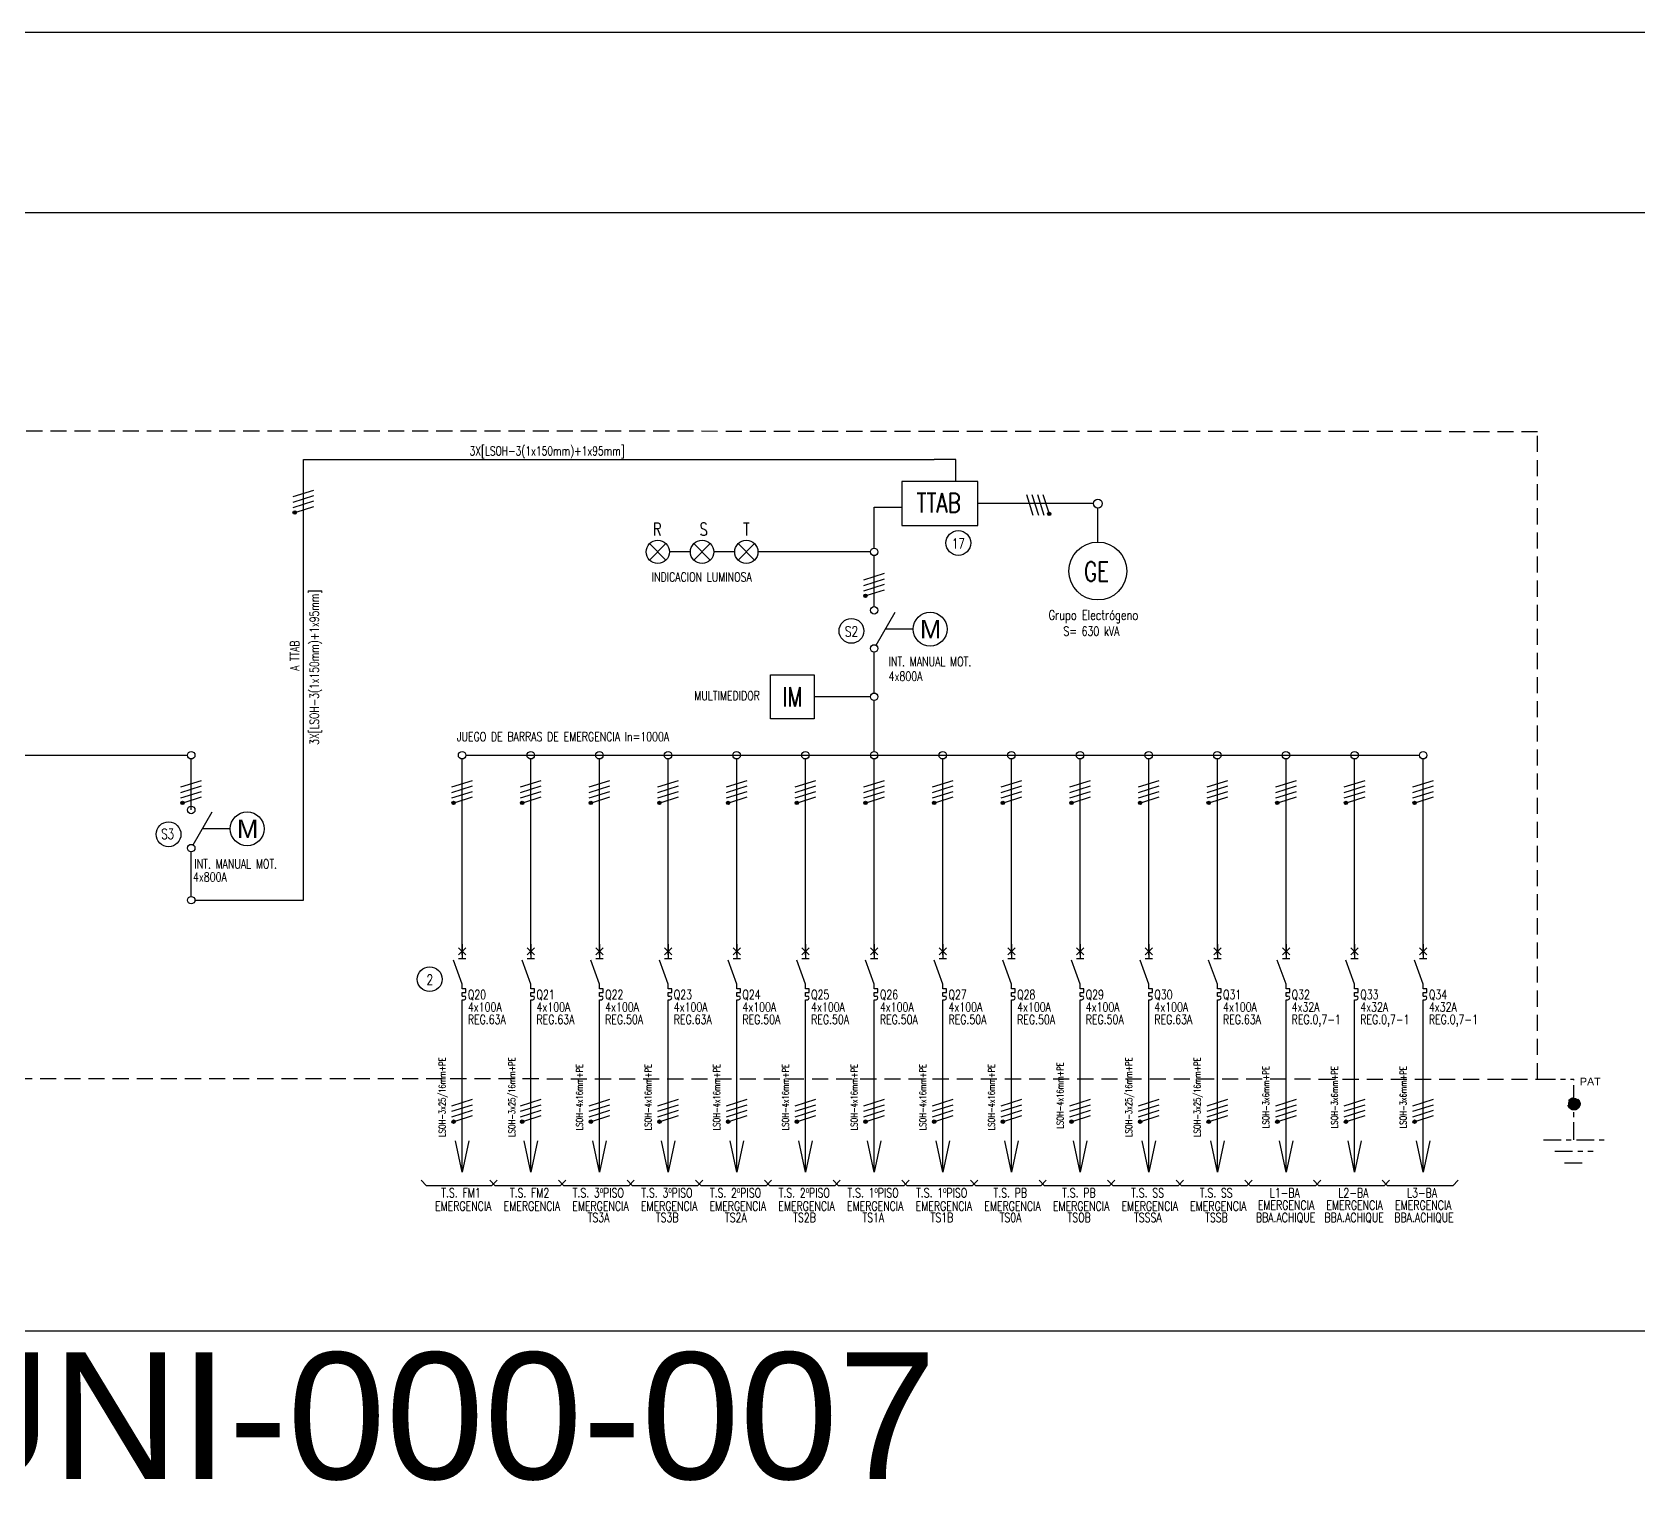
# Model space of a CAD drawing. Extents: x 2998 to 3854, y 1175 to 1727.
# Drawn here: x 3601.47 to 3633.18, y 1353.02 to 1381.63 of the extents above; entities that cross this region are included whole.
import ezdxf
from ezdxf.enums import TextEntityAlignment as Align

# ---------------------------------------------------------------- set-up
doc = ezdxf.new("R2010")
doc.units = 0
doc.linetypes.add('OCJ-ESQUEMAS UNIFILARES-CORREGIDOS IDO-REV.br$0$DASHED', pattern=[19.05, 12.7, -6.35])
doc.linetypes.add('OCJ-ESQUEMAS UNIFILARES-CORREGIDOS IDO-REV.br$0$EJE_5', pattern=[7.1, 5, -1, 0.1, -1])
for name, color, linetype in [('OCJ-ESQUEMAS UNIFILARES-CORREGIDOS IDO-REV.br$0$00-IE-CABLES', 10, 'Continuous'), ('OCJ-ESQUEMAS UNIFILARES-CORREGIDOS IDO-REV.br$0$01-ELE-APARATOS', 170, 'Continuous'), ('OCJ-ESQUEMAS UNIFILARES-CORREGIDOS IDO-REV.br$0$ELECTRIC', 4, 'Continuous'), ('OCJ-ESQUEMAS UNIFILARES-CORREGIDOS IDO-REV.br$0$NOMBRE DE PLANOS', 6, 'Continuous'), ('OCJ-ESQUEMAS UNIFILARES-CORREGIDOS IDO-REV.br$0$PAT', 80, 'Continuous'), ('OCJ-ESQUEMAS UNIFILARES-CORREGIDOS IDO-REV.br$0$TEXTO', 7, 'Continuous')]:
    doc.layers.add(name, color=color, linetype=linetype)
doc.styles.add('OCJ-ESQUEMAS UNIFILARES-CORREGIDOS IDO-REV.br$0$ARIAL', font='arial.ttf', dxfattribs={"height": 0.2})
doc.styles.add('OCJ-ESQUEMAS UNIFILARES-CORREGIDOS IDO-REV.br$0$Electricidad', font='ROMANS.SHX', dxfattribs={"width": 0.75, "height": 0.175})
doc.styles.add('OCJ-ESQUEMAS UNIFILARES-CORREGIDOS IDO-REV.br$0$Standard', font='arial.ttf')

# ---------------------------------------------------------------- blocks, each defined once
blk = doc.blocks.new('OCJ-ESQUEMAS UNIFILARES-CORREGIDOS IDO-REV.br$0$Int-Motoriz')
for p, q in [((0.037, -0.686), (0.412, -0.036)), ((0.768, -0.371), (0.219, -0.371))]:
    blk.add_line(p, q)
for centre, radius in [((0, 0), 0.0741), ((1.101, -0.371), 0.333), ((0, -0.75), 0.0741)]:
    blk.add_circle(centre, radius)
at = {"style": 'OCJ-ESQUEMAS UNIFILARES-CORREGIDOS IDO-REV.br$0$Standard'}
blk.add_text('M', height=0.36, dxfattribs=at).set_placement((0.901, -0.553))
blk = doc.blocks.new('OCJ-ESQUEMAS UNIFILARES-CORREGIDOS IDO-REV.br$0$Unif-Interruptor-Term')
for p, q in [((0, -1.013), (0.045, -1.013)), ((0, -1.103), (0.045, -1.103))]:
    blk.add_line(p, q)
for points in [[(-0.09, 0.177), (0.09, -0.003)], [(-0.09, -0.003), (0.09, 0.177)], [(0, 0.267), (0, -0.093)], [(0, -0.72), (-0.215, -0.128)], [(-0.09, -0.093), (0.09, -0.093)], [(0, -0.833), (0, -0.72)], [(0, -0.923), (0.09, -0.923), (0.09, -0.833), (0, -0.833)], [(0, -1.013), (0, -0.923)], [(0, -1.215), (0, -1.103)]]:
    blk.add_lwpolyline(points)
blk.add_arc((0.045, -1.058), 0.045, 270, 90)

msp = doc.modelspace()

# ---------------------------------------------------------------- hatches: boundary and pattern name
at = {"layer": 'OCJ-ESQUEMAS UNIFILARES-CORREGIDOS IDO-REV.br$0$00-IE-CABLES'}
for points in [[(3606.628, 1372.124, 1), (3606.683, 1372.164, 1)], [(3621.575, 1372.089, 1), (3621.535, 1372.144, 1)], [(3617.899, 1370.48, 1), (3617.953, 1370.52, 1)], [(3604.413, 1366.39, 1), (3604.468, 1366.43, 1)], [(3609.765, 1366.39, 1), (3609.82, 1366.43, 1)], [(3611.12, 1366.39, 1), (3611.175, 1366.43, 1)], [(3612.476, 1366.39, 1), (3612.53, 1366.43, 1)], [(3613.831, 1366.39, 1), (3613.886, 1366.43, 1)], [(3615.186, 1366.39, 1), (3615.241, 1366.43, 1)], [(3616.543, 1366.39, 1), (3616.598, 1366.43, 1)], [(3617.901, 1366.39, 1), (3617.956, 1366.43, 1)], [(3619.256, 1366.39, 1), (3619.311, 1366.43, 1)], [(3620.611, 1366.39, 1), (3620.666, 1366.43, 1)], [(3621.966, 1366.39, 1), (3622.021, 1366.43, 1)], [(3623.322, 1366.39, 1), (3623.376, 1366.43, 1)], [(3624.677, 1366.39, 1), (3624.732, 1366.43, 1)], [(3626.032, 1366.39, 1), (3626.087, 1366.43, 1)], [(3627.387, 1366.39, 1), (3627.442, 1366.43, 1)], [(3628.742, 1366.39, 1), (3628.797, 1366.43, 1)], [(3609.765, 1360.096, 1), (3609.82, 1360.135, 1)], [(3611.12, 1360.096, 1), (3611.175, 1360.135, 1)], [(3612.476, 1360.096, 1), (3612.53, 1360.135, 1)], [(3613.831, 1360.096, 1), (3613.886, 1360.135, 1)], [(3615.186, 1360.096, 1), (3615.241, 1360.135, 1)], [(3616.543, 1360.096, 1), (3616.598, 1360.135, 1)], [(3617.901, 1360.096, 1), (3617.956, 1360.135, 1)], [(3619.256, 1360.096, 1), (3619.311, 1360.135, 1)], [(3620.611, 1360.096, 1), (3620.666, 1360.135, 1)], [(3621.966, 1360.096, 1), (3622.021, 1360.135, 1)], [(3623.322, 1360.096, 1), (3623.376, 1360.135, 1)], [(3624.677, 1360.096, 1), (3624.732, 1360.135, 1)], [(3626.032, 1360.096, 1), (3626.087, 1360.135, 1)], [(3627.387, 1360.096, 1), (3627.442, 1360.135, 1)], [(3628.742, 1360.096, 1), (3628.797, 1360.135, 1)]]:
    msp.add_hatch(color=256, dxfattribs=at).paths.add_polyline_path(points)
at = {"layer": 'OCJ-ESQUEMAS UNIFILARES-CORREGIDOS IDO-REV.br$0$PAT', "linetype": 'OCJ-ESQUEMAS UNIFILARES-CORREGIDOS IDO-REV.br$0$EJE_5', "ltscale": 0.07}
h = msp.add_hatch(color=256, dxfattribs=at)
h.paths.add_polyline_path([(3632.037, 1360.468), (3631.796, 1360.468, -1)])
h.paths.add_polyline_path([(3631.796, 1360.468), (3631.917, 1360.468), (3631.917, 1360.348, -0.414214)])
h.paths.add_polyline_path([(3631.917, 1360.468), (3632.037, 1360.468, -0.414214), (3631.917, 1360.348)])

# ---------------------------------------------------------------- linework, layer by layer
msp.add_line((3181.411, 1381.63), (3854.061, 1381.63))
at = {"layer": 'OCJ-ESQUEMAS UNIFILARES-CORREGIDOS IDO-REV.br$0$00-IE-CABLES'}
for p, q in [((3606.831, 1373.193), (3619.282, 1373.193)), ((3606.831, 1364.49), (3606.831, 1373.193)), ((3619.714, 1373.193), (3619.282, 1373.193)), ((3619.714, 1372.757), (3619.714, 1373.193)), ((3618.098, 1371.442), (3618.098, 1372.247)), ((3618.098, 1372.247), (3618.642, 1372.247)), ((3622.427, 1372.321), (3620.146, 1372.321)), ((3622.515, 1371.561), (3622.515, 1372.233)), ((3614.47, 1371.367), (3614.054, 1371.367)), ((3615.345, 1371.367), (3614.929, 1371.367)), ((3618.024, 1371.367), (3615.804, 1371.367)), ((3618.098, 1370.287), (3618.098, 1371.293)), ((3618.098, 1368.58), (3618.098, 1369.385)), ((3618.024, 1368.506), (3616.914, 1368.506)), ((3618.098, 1367.426), (3618.098, 1368.432)), ((3579.736, 1367.375), (3604.538, 1367.352)), ((3604.612, 1366.271), (3604.612, 1367.277)), ((3609.965, 1364.416), (3609.965, 1367.277)), ((3610.037, 1367.352), (3628.865, 1367.352)), ((3611.32, 1364.416), (3611.32, 1367.277)), ((3612.675, 1364.416), (3612.675, 1367.277)), ((3614.03, 1364.416), (3614.03, 1367.277)), ((3615.385, 1364.416), (3615.385, 1367.277)), ((3616.743, 1364.416), (3616.743, 1367.277)), ((3618.1, 1364.416), (3618.1, 1367.277)), ((3619.455, 1364.416), (3619.455, 1367.277)), ((3620.811, 1364.416), (3620.811, 1367.277)), ((3622.166, 1364.416), (3622.166, 1367.277)), ((3623.521, 1364.416), (3623.521, 1367.277)), ((3624.876, 1364.416), (3624.876, 1367.277)), ((3626.231, 1364.416), (3626.231, 1367.277)), ((3627.586, 1364.416), (3627.586, 1367.277)), ((3628.942, 1364.416), (3628.942, 1367.277)), ((3604.612, 1364.565), (3604.612, 1365.444)), ((3604.687, 1364.49), (3606.831, 1364.49)), ((3609.965, 1363.41), (3609.965, 1364.416)), ((3611.32, 1363.41), (3611.32, 1364.416)), ((3612.675, 1363.41), (3612.675, 1364.416)), ((3614.03, 1363.41), (3614.03, 1364.416)), ((3615.385, 1363.41), (3615.385, 1364.416)), ((3616.743, 1363.41), (3616.743, 1364.416)), ((3618.1, 1363.41), (3618.1, 1364.416)), ((3619.455, 1363.41), (3619.455, 1364.416)), ((3620.811, 1363.41), (3620.811, 1364.416)), ((3622.166, 1363.41), (3622.166, 1364.416)), ((3623.521, 1363.41), (3623.521, 1364.416)), ((3624.876, 1363.41), (3624.876, 1364.416)), ((3626.231, 1363.41), (3626.231, 1364.416)), ((3627.586, 1363.41), (3627.586, 1364.416)), ((3628.942, 1363.41), (3628.942, 1364.416)), ((3609.965, 1359.119), (3609.965, 1362.434)), ((3611.32, 1359.119), (3611.32, 1362.434)), ((3612.675, 1359.119), (3612.675, 1362.434)), ((3614.03, 1359.119), (3614.03, 1362.434)), ((3615.385, 1359.119), (3615.385, 1362.434)), ((3616.743, 1359.119), (3616.743, 1362.434)), ((3618.1, 1359.119), (3618.1, 1362.434)), ((3619.455, 1359.119), (3619.455, 1362.434)), ((3620.811, 1359.119), (3620.811, 1362.434)), ((3622.166, 1359.119), (3622.166, 1362.434)), ((3623.521, 1359.119), (3623.521, 1362.434)), ((3624.876, 1359.119), (3624.876, 1362.434)), ((3626.231, 1359.119), (3626.231, 1362.434)), ((3627.586, 1359.119), (3627.586, 1362.434)), ((3628.942, 1359.119), (3628.942, 1362.434))]:
    msp.add_line(p, q, dxfattribs=at)
for points in [[(3606.624, 1372.459), (3607.032, 1372.588)], [(3606.624, 1372.351), (3607.032, 1372.48)], [(3606.624, 1372.242), (3607.032, 1372.372)], [(3621.24, 1372.084), (3621.11, 1372.493)], [(3621.348, 1372.084), (3621.219, 1372.493)], [(3621.457, 1372.084), (3621.327, 1372.493)], [(3621.545, 1372.149), (3621.436, 1372.493)], [(3606.688, 1372.154), (3607.032, 1372.263)], [(3617.894, 1370.815), (3618.302, 1370.944)], [(3617.894, 1370.706), (3618.302, 1370.836)], [(3617.894, 1370.598), (3618.302, 1370.727)], [(3617.958, 1370.51), (3618.302, 1370.619)], [(3604.408, 1366.725), (3604.816, 1366.854)], [(3604.408, 1366.616), (3604.816, 1366.746)], [(3604.408, 1366.508), (3604.816, 1366.637)], [(3609.76, 1366.725), (3610.169, 1366.854)], [(3609.76, 1366.616), (3610.169, 1366.746)], [(3609.76, 1366.508), (3610.169, 1366.637)], [(3611.116, 1366.725), (3611.524, 1366.854)], [(3611.116, 1366.616), (3611.524, 1366.746)], [(3611.116, 1366.508), (3611.524, 1366.637)], [(3612.471, 1366.725), (3612.879, 1366.854)], [(3612.471, 1366.616), (3612.879, 1366.746)], [(3612.471, 1366.508), (3612.879, 1366.637)], [(3613.826, 1366.725), (3614.235, 1366.854)], [(3613.826, 1366.616), (3614.235, 1366.746)], [(3613.826, 1366.508), (3614.235, 1366.637)], [(3615.181, 1366.725), (3615.59, 1366.854)], [(3615.181, 1366.616), (3615.59, 1366.746)], [(3615.181, 1366.508), (3615.59, 1366.637)], [(3616.539, 1366.725), (3616.947, 1366.854)], [(3616.539, 1366.616), (3616.947, 1366.746)], [(3616.539, 1366.508), (3616.947, 1366.637)], [(3617.896, 1366.725), (3618.305, 1366.854)], [(3617.896, 1366.616), (3618.305, 1366.746)], [(3617.896, 1366.508), (3618.305, 1366.637)], [(3619.251, 1366.725), (3619.66, 1366.854)], [(3619.251, 1366.616), (3619.66, 1366.746)], [(3619.251, 1366.508), (3619.66, 1366.637)], [(3620.606, 1366.725), (3621.015, 1366.854)], [(3620.606, 1366.616), (3621.015, 1366.746)], [(3620.606, 1366.508), (3621.015, 1366.637)], [(3621.961, 1366.725), (3622.37, 1366.854)], [(3621.961, 1366.616), (3622.37, 1366.746)], [(3621.961, 1366.508), (3622.37, 1366.637)], [(3623.317, 1366.725), (3623.725, 1366.854)], [(3623.317, 1366.616), (3623.725, 1366.746)], [(3623.317, 1366.508), (3623.725, 1366.637)], [(3624.672, 1366.725), (3625.08, 1366.854)], [(3624.672, 1366.616), (3625.08, 1366.746)], [(3624.672, 1366.508), (3625.08, 1366.637)], [(3626.027, 1366.725), (3626.436, 1366.854)], [(3626.027, 1366.616), (3626.436, 1366.746)], [(3626.027, 1366.508), (3626.436, 1366.637)], [(3627.382, 1366.725), (3627.791, 1366.854)], [(3627.382, 1366.616), (3627.791, 1366.746)], [(3627.382, 1366.508), (3627.791, 1366.637)], [(3628.737, 1366.725), (3629.146, 1366.854)], [(3628.737, 1366.616), (3629.146, 1366.746)], [(3628.737, 1366.508), (3629.146, 1366.637)], [(3604.472, 1366.42), (3604.816, 1366.529)], [(3609.825, 1366.42), (3610.169, 1366.529)], [(3611.18, 1366.42), (3611.524, 1366.529)], [(3612.535, 1366.42), (3612.879, 1366.529)], [(3613.891, 1366.42), (3614.235, 1366.529)], [(3615.246, 1366.42), (3615.59, 1366.529)], [(3616.603, 1366.42), (3616.947, 1366.529)], [(3617.961, 1366.42), (3618.305, 1366.529)], [(3619.316, 1366.42), (3619.66, 1366.529)], [(3620.671, 1366.42), (3621.015, 1366.529)], [(3622.026, 1366.42), (3622.37, 1366.529)], [(3623.381, 1366.42), (3623.725, 1366.529)], [(3624.736, 1366.42), (3625.08, 1366.529)], [(3626.092, 1366.42), (3626.436, 1366.529)], [(3627.447, 1366.42), (3627.791, 1366.529)], [(3628.802, 1366.42), (3629.146, 1366.529)], [(3609.76, 1360.431), (3610.169, 1360.56)], [(3609.76, 1360.322), (3610.169, 1360.451)], [(3609.76, 1360.214), (3610.169, 1360.343)], [(3611.116, 1360.431), (3611.524, 1360.56)], [(3611.116, 1360.322), (3611.524, 1360.451)], [(3611.116, 1360.214), (3611.524, 1360.343)], [(3612.471, 1360.431), (3612.879, 1360.56)], [(3612.471, 1360.322), (3612.879, 1360.451)], [(3612.471, 1360.214), (3612.879, 1360.343)], [(3613.826, 1360.431), (3614.235, 1360.56)], [(3613.826, 1360.322), (3614.235, 1360.451)], [(3613.826, 1360.214), (3614.235, 1360.343)], [(3615.181, 1360.431), (3615.59, 1360.56)], [(3615.181, 1360.322), (3615.59, 1360.451)], [(3615.181, 1360.214), (3615.59, 1360.343)], [(3616.539, 1360.431), (3616.947, 1360.56)], [(3616.539, 1360.322), (3616.947, 1360.451)], [(3616.539, 1360.214), (3616.947, 1360.343)], [(3617.896, 1360.431), (3618.305, 1360.56)], [(3617.896, 1360.322), (3618.305, 1360.451)], [(3617.896, 1360.214), (3618.305, 1360.343)], [(3619.251, 1360.431), (3619.66, 1360.56)], [(3619.251, 1360.322), (3619.66, 1360.451)], [(3619.251, 1360.214), (3619.66, 1360.343)], [(3620.606, 1360.431), (3621.015, 1360.56)], [(3620.606, 1360.322), (3621.015, 1360.451)], [(3620.606, 1360.214), (3621.015, 1360.343)], [(3621.961, 1360.431), (3622.37, 1360.56)], [(3621.961, 1360.322), (3622.37, 1360.451)], [(3621.961, 1360.214), (3622.37, 1360.343)], [(3623.317, 1360.431), (3623.725, 1360.56)], [(3623.317, 1360.322), (3623.725, 1360.451)], [(3623.317, 1360.214), (3623.725, 1360.343)], [(3624.672, 1360.431), (3625.08, 1360.56)], [(3624.672, 1360.322), (3625.08, 1360.451)], [(3624.672, 1360.214), (3625.08, 1360.343)], [(3626.027, 1360.431), (3626.436, 1360.56)], [(3626.027, 1360.322), (3626.436, 1360.451)], [(3626.027, 1360.214), (3626.436, 1360.343)], [(3627.382, 1360.431), (3627.791, 1360.56)], [(3627.382, 1360.322), (3627.791, 1360.451)], [(3627.382, 1360.214), (3627.791, 1360.343)], [(3628.737, 1360.431), (3629.146, 1360.56)], [(3628.737, 1360.322), (3629.146, 1360.451)], [(3628.737, 1360.214), (3629.146, 1360.343)], [(3609.825, 1360.126), (3610.169, 1360.235)], [(3611.18, 1360.126), (3611.524, 1360.235)], [(3612.535, 1360.126), (3612.879, 1360.235)], [(3613.891, 1360.126), (3614.235, 1360.235)], [(3615.246, 1360.126), (3615.59, 1360.235)], [(3616.603, 1360.126), (3616.947, 1360.235)], [(3617.961, 1360.126), (3618.305, 1360.235)], [(3619.316, 1360.126), (3619.66, 1360.235)], [(3620.671, 1360.126), (3621.015, 1360.235)], [(3622.026, 1360.126), (3622.37, 1360.235)], [(3623.381, 1360.126), (3623.725, 1360.235)], [(3624.736, 1360.126), (3625.08, 1360.235)], [(3626.092, 1360.126), (3626.436, 1360.235)], [(3627.447, 1360.126), (3627.791, 1360.235)], [(3628.802, 1360.126), (3629.146, 1360.235)], [(3610.096, 1359.739), (3609.965, 1359.119), (3609.833, 1359.739)], [(3611.451, 1359.739), (3611.32, 1359.119), (3611.189, 1359.739)], [(3612.806, 1359.739), (3612.675, 1359.119), (3612.544, 1359.739)], [(3614.162, 1359.739), (3614.03, 1359.119), (3613.899, 1359.739)], [(3615.517, 1359.739), (3615.385, 1359.119), (3615.254, 1359.739)], [(3616.874, 1359.739), (3616.743, 1359.119), (3616.611, 1359.739)], [(3618.232, 1359.739), (3618.1, 1359.119), (3617.969, 1359.739)], [(3619.587, 1359.739), (3619.455, 1359.119), (3619.324, 1359.739)], [(3620.942, 1359.739), (3620.811, 1359.119), (3620.679, 1359.739)], [(3622.297, 1359.739), (3622.166, 1359.119), (3622.034, 1359.739)], [(3623.652, 1359.739), (3623.521, 1359.119), (3623.39, 1359.739)], [(3625.007, 1359.739), (3624.876, 1359.119), (3624.745, 1359.739)], [(3626.363, 1359.739), (3626.231, 1359.119), (3626.1, 1359.739)], [(3627.718, 1359.739), (3627.586, 1359.119), (3627.455, 1359.739)], [(3629.073, 1359.739), (3628.942, 1359.119), (3628.81, 1359.739)]]:
    msp.add_lwpolyline(points, dxfattribs=at)
for centre, radius in [((3622.515, 1372.321), 0.0883), ((3606.656, 1372.144), 0.0339), ((3621.555, 1372.117), 0.0339), ((3618.098, 1371.367), 0.0744), ((3617.926, 1370.5), 0.0339), ((3618.098, 1368.506), 0.0744), ((3604.612, 1367.352), 0.0744), ((3609.962, 1367.352), 0.0744), ((3611.318, 1367.352), 0.0744), ((3612.673, 1367.352), 0.0744), ((3614.028, 1367.352), 0.0744), ((3615.383, 1367.352), 0.0744), ((3615.383, 1367.352), 0.0744), ((3616.741, 1367.352), 0.0744), ((3616.741, 1367.352), 0.0744), ((3618.098, 1367.352), 0.0744), ((3618.098, 1367.352), 0.0744), ((3619.453, 1367.352), 0.0744), ((3619.453, 1367.352), 0.0744), ((3620.808, 1367.352), 0.0744), ((3622.164, 1367.352), 0.0744), ((3623.519, 1367.352), 0.0744), ((3623.519, 1367.352), 0.0744), ((3624.874, 1367.352), 0.0744), ((3624.874, 1367.352), 0.0744), ((3624.874, 1367.352), 0.0744), ((3626.229, 1367.352), 0.0744), ((3626.229, 1367.352), 0.0744), ((3626.229, 1367.352), 0.0744), ((3627.584, 1367.352), 0.0744), ((3627.584, 1367.352), 0.0744), ((3627.584, 1367.352), 0.0744), ((3628.939, 1367.352), 0.0744), ((3628.939, 1367.352), 0.0744), ((3628.939, 1367.352), 0.0744), ((3604.44, 1366.41), 0.0339), ((3609.793, 1366.41), 0.0339), ((3611.148, 1366.41), 0.0339), ((3612.503, 1366.41), 0.0339), ((3613.858, 1366.41), 0.0339), ((3615.213, 1366.41), 0.0339), ((3616.571, 1366.41), 0.0339), ((3617.928, 1366.41), 0.0339), ((3619.283, 1366.41), 0.0339), ((3620.639, 1366.41), 0.0339), ((3621.994, 1366.41), 0.0339), ((3623.349, 1366.41), 0.0339), ((3624.704, 1366.41), 0.0339), ((3626.059, 1366.41), 0.0339), ((3627.414, 1366.41), 0.0339), ((3628.77, 1366.41), 0.0339), ((3604.612, 1364.49), 0.0744), ((3609.793, 1360.116), 0.0339), ((3611.148, 1360.116), 0.0339), ((3612.503, 1360.116), 0.0339), ((3613.858, 1360.116), 0.0339), ((3615.213, 1360.116), 0.0339), ((3616.571, 1360.116), 0.0339), ((3617.928, 1360.116), 0.0339), ((3619.283, 1360.116), 0.0339), ((3620.639, 1360.116), 0.0339), ((3621.994, 1360.116), 0.0339), ((3623.349, 1360.116), 0.0339), ((3624.704, 1360.116), 0.0339), ((3626.059, 1360.116), 0.0339), ((3627.414, 1360.116), 0.0339), ((3628.77, 1360.116), 0.0339)]:
    msp.add_circle(centre, radius, dxfattribs=at)
at = {"layer": 'OCJ-ESQUEMAS UNIFILARES-CORREGIDOS IDO-REV.br$0$01-ELE-APARATOS'}
for p, q in [((3613.987, 1371.205), (3613.662, 1371.53)), ((3613.662, 1371.205), (3613.987, 1371.53)), ((3614.862, 1371.205), (3614.537, 1371.53)), ((3614.537, 1371.205), (3614.862, 1371.53)), ((3615.737, 1371.205), (3615.412, 1371.53)), ((3615.412, 1371.205), (3615.737, 1371.53))]:
    msp.add_line(p, q, dxfattribs=at)
for points in [[(3620.146, 1372.757), (3618.642, 1372.757), (3618.642, 1371.885), (3620.146, 1371.885)], [(3616.05, 1368.942), (3616.914, 1368.942), (3616.914, 1368.07), (3616.05, 1368.07)]]:
    msp.add_lwpolyline(points, close=True, dxfattribs=at)
for centre, radius in [((3613.825, 1371.367), 0.23), ((3614.699, 1371.367), 0.23), ((3615.574, 1371.367), 0.23), ((3622.515, 1370.989), 0.572)]:
    msp.add_circle(centre, radius, dxfattribs=at)
at = {"layer": 'OCJ-ESQUEMAS UNIFILARES-CORREGIDOS IDO-REV.br$0$ELECTRIC', "linetype": 'OCJ-ESQUEMAS UNIFILARES-CORREGIDOS IDO-REV.br$0$DASHED', "ltscale": 0.025}
msp.add_lwpolyline([(3578.295, 1360.98), (3631.2, 1360.957), (3631.2, 1373.74), (3578.295, 1373.764)], close=True, dxfattribs=at)
at = {"layer": 'OCJ-ESQUEMAS UNIFILARES-CORREGIDOS IDO-REV.br$0$NOMBRE DE PLANOS'}
msp.add_lwpolyline([(3575.107, 1355.988), (3637.33, 1355.988), (3637.33, 1378.064), (3575.107, 1378.064)], close=True, dxfattribs=at)
at = {"layer": 'OCJ-ESQUEMAS UNIFILARES-CORREGIDOS IDO-REV.br$0$PAT', "linetype": 'OCJ-ESQUEMAS UNIFILARES-CORREGIDOS IDO-REV.br$0$EJE_5', "ltscale": 0.07}
for p, q in [((3631.2, 1360.957), (3631.917, 1360.957)), ((3631.917, 1360.485), (3631.917, 1360.957)), ((3631.917, 1359.757), (3631.917, 1360.468)), ((3631.314, 1359.757), (3632.519, 1359.757)), ((3631.54, 1359.531), (3632.293, 1359.531)), ((3631.728, 1359.305), (3632.105, 1359.305))]:
    msp.add_line(p, q, dxfattribs=at)
msp.add_circle((3631.917, 1360.468), 0.12, dxfattribs=at)
msp.add_circle((3631.917, 1360.468), 0.12, dxfattribs=at)
at = {"layer": 'OCJ-ESQUEMAS UNIFILARES-CORREGIDOS IDO-REV.br$0$TEXTO'}
for points in [[(3610.651, 1358.959), (3610.545, 1358.852), (3609.259, 1358.852), (3609.153, 1358.959)], [(3612.007, 1358.959), (3611.9, 1358.852), (3610.614, 1358.852), (3610.508, 1358.959)], [(3613.362, 1358.959), (3613.255, 1358.852), (3611.969, 1358.852), (3611.863, 1358.959)], [(3614.717, 1358.959), (3614.611, 1358.852), (3613.325, 1358.852), (3613.218, 1358.959)], [(3616.072, 1358.959), (3615.966, 1358.852), (3614.68, 1358.852), (3614.573, 1358.959)], [(3617.43, 1358.959), (3617.323, 1358.852), (3616.037, 1358.852), (3615.931, 1358.959)], [(3618.787, 1358.959), (3618.681, 1358.852), (3617.395, 1358.852), (3617.288, 1358.959)], [(3620.142, 1358.959), (3620.036, 1358.852), (3618.75, 1358.852), (3618.643, 1358.959)], [(3621.497, 1358.959), (3621.391, 1358.852), (3620.105, 1358.852), (3619.998, 1358.959)], [(3622.853, 1358.959), (3622.746, 1358.852), (3621.46, 1358.852), (3621.354, 1358.959)], [(3624.208, 1358.959), (3624.101, 1358.852), (3622.815, 1358.852), (3622.709, 1358.959)], [(3625.563, 1358.959), (3625.456, 1358.852), (3624.17, 1358.852), (3624.064, 1358.959)], [(3626.918, 1358.959), (3626.812, 1358.852), (3625.526, 1358.852), (3625.419, 1358.959)], [(3628.273, 1358.959), (3628.167, 1358.852), (3626.881, 1358.852), (3626.774, 1358.959)], [(3629.628, 1358.959), (3629.522, 1358.852), (3628.236, 1358.852), (3628.129, 1358.959)]]:
    msp.add_lwpolyline(points, dxfattribs=at)
for centre in [(3619.761, 1371.543), (3617.65, 1369.807), (3604.164, 1365.791), (3609.322, 1362.93)]:
    msp.add_circle(centre, 0.245, dxfattribs=at)

# ---------------------------------------------------------------- block references
at = {"layer": 'OCJ-ESQUEMAS UNIFILARES-CORREGIDOS IDO-REV.br$0$01-ELE-APARATOS'}
for name, p, xscale, yscale, zscale in [('OCJ-ESQUEMAS UNIFILARES-CORREGIDOS IDO-REV.br$0$Int-Motoriz', (3618.098, 1370.213), 1.003833885911367, 1.003833885911367, 1.003833885911367), ('OCJ-ESQUEMAS UNIFILARES-CORREGIDOS IDO-REV.br$0$Int-Motoriz', (3604.612, 1366.271), 1.003833885911367, 1.003833885911367, 1.003833885911367), ('OCJ-ESQUEMAS UNIFILARES-CORREGIDOS IDO-REV.br$0$Unif-Interruptor-Term', (3609.965, 1363.41), 0.8030671087290477, 0.8030671087290477, 0.8030671087290477), ('OCJ-ESQUEMAS UNIFILARES-CORREGIDOS IDO-REV.br$0$Unif-Interruptor-Term', (3611.32, 1363.41), 0.8030671087290477, 0.8030671087290477, 0.8030671087290477), ('OCJ-ESQUEMAS UNIFILARES-CORREGIDOS IDO-REV.br$0$Unif-Interruptor-Term', (3612.675, 1363.41), 0.8030671087290477, 0.8030671087290477, 0.8030671087290477), ('OCJ-ESQUEMAS UNIFILARES-CORREGIDOS IDO-REV.br$0$Unif-Interruptor-Term', (3614.03, 1363.41), 0.8030671087290477, 0.8030671087290477, 0.8030671087290477), ('OCJ-ESQUEMAS UNIFILARES-CORREGIDOS IDO-REV.br$0$Unif-Interruptor-Term', (3615.385, 1363.41), 0.8030671087290477, 0.8030671087290477, 0.8030671087290477), ('OCJ-ESQUEMAS UNIFILARES-CORREGIDOS IDO-REV.br$0$Unif-Interruptor-Term', (3616.743, 1363.41), 0.8030671087290477, 0.8030671087290477, 0.8030671087290477), ('OCJ-ESQUEMAS UNIFILARES-CORREGIDOS IDO-REV.br$0$Unif-Interruptor-Term', (3618.1, 1363.41), 0.8030671087290477, 0.8030671087290477, 0.8030671087290477), ('OCJ-ESQUEMAS UNIFILARES-CORREGIDOS IDO-REV.br$0$Unif-Interruptor-Term', (3619.455, 1363.41), 0.8030671087290477, 0.8030671087290477, 0.8030671087290477), ('OCJ-ESQUEMAS UNIFILARES-CORREGIDOS IDO-REV.br$0$Unif-Interruptor-Term', (3620.811, 1363.41), 0.8030671087290477, 0.8030671087290477, 0.8030671087290477), ('OCJ-ESQUEMAS UNIFILARES-CORREGIDOS IDO-REV.br$0$Unif-Interruptor-Term', (3622.166, 1363.41), 0.8030671087290477, 0.8030671087290477, 0.8030671087290477), ('OCJ-ESQUEMAS UNIFILARES-CORREGIDOS IDO-REV.br$0$Unif-Interruptor-Term', (3623.521, 1363.41), 0.8030671087290477, 0.8030671087290477, 0.8030671087290477), ('OCJ-ESQUEMAS UNIFILARES-CORREGIDOS IDO-REV.br$0$Unif-Interruptor-Term', (3624.876, 1363.41), 0.8030671087290477, 0.8030671087290477, 0.8030671087290477), ('OCJ-ESQUEMAS UNIFILARES-CORREGIDOS IDO-REV.br$0$Unif-Interruptor-Term', (3626.231, 1363.41), 0.8030671087290477, 0.8030671087290477, 0.8030671087290477), ('OCJ-ESQUEMAS UNIFILARES-CORREGIDOS IDO-REV.br$0$Unif-Interruptor-Term', (3627.586, 1363.41), 0.8030671087290477, 0.8030671087290477, 0.8030671087290477), ('OCJ-ESQUEMAS UNIFILARES-CORREGIDOS IDO-REV.br$0$Unif-Interruptor-Term', (3628.942, 1363.41), 0.8030671087290477, 0.8030671087290477, 0.8030671087290477)]:
    msp.add_blockref(name, p, dxfattribs=dict(at, xscale=xscale, yscale=yscale, zscale=zscale))

# ---------------------------------------------------------------- texts
at = {"layer": 'OCJ-ESQUEMAS UNIFILARES-CORREGIDOS IDO-REV.br$0$01-ELE-APARATOS', "style": 'OCJ-ESQUEMAS UNIFILARES-CORREGIDOS IDO-REV.br$0$Electricidad', "width": 0.75}
msp.add_text('IM', height=0.3815, dxfattribs=at).set_placement((3616.482, 1368.313), align=Align.CENTER)
at = {"layer": 'OCJ-ESQUEMAS UNIFILARES-CORREGIDOS IDO-REV.br$0$NOMBRE DE PLANOS', "insert": (3578.77, 1355.559), "char_height": 2.5, "attachment_point": 1, "style": 'OCJ-ESQUEMAS UNIFILARES-CORREGIDOS IDO-REV.br$0$Standard'}
msp.add_mtext_dynamic_manual_height_columns('OCJ-DE-IEL-UNI-000-007', width=92.70233, gutter_width=12.5, heights=[0], dxfattribs=at)
at = {"layer": 'OCJ-ESQUEMAS UNIFILARES-CORREGIDOS IDO-REV.br$0$TEXTO', "style": 'OCJ-ESQUEMAS UNIFILARES-CORREGIDOS IDO-REV.br$0$Electricidad', "width": 0.75}
for s, height, p in [('3X[LSOH-3(1x150mm)+1x95mm]', 0.17567, (3611.641, 1373.273)), ('TTAB', 0.3815, (3619.369, 1372.145)), ('R', 0.25, (3613.814, 1371.689)), ('S', 0.25, (3614.732, 1371.689)), ('T', 0.25, (3615.576, 1371.689)), ('17', 0.2008, (3619.761, 1371.432)), ('S2', 0.2008, (3617.65, 1369.696)), ('T.S. FM1', 0.1807, (3609.94, 1358.621)), ('T.S. FM2', 0.1807, (3611.295, 1358.621)), ('T.S. 3ºPISO', 0.18069, (3612.651, 1358.621)), ('T.S. 3ºPISO', 0.18069, (3614.006, 1358.621)), ('T.S. 2ºPISO', 0.18069, (3615.361, 1358.621)), ('T.S. 2ºPISO', 0.18069, (3616.718, 1358.621)), ('T.S. 1ºPISO', 0.18069, (3618.076, 1358.621)), ('T.S. 1ºPISO', 0.18069, (3619.431, 1358.621)), ('T.S. PB', 0.1807, (3620.786, 1358.621)), ('T.S. PB', 0.1807, (3622.141, 1358.621)), ('T.S. SS', 0.1807, (3623.497, 1358.621)), ('T.S. SS', 0.1807, (3624.852, 1358.621)), ('L1-BA', 0.1807, (3626.207, 1358.621)), ('L2-BA', 0.1807, (3627.562, 1358.621)), ('L3-BA', 0.1807, (3628.917, 1358.621)), ('EMERGENCIA', 0.1807, (3609.984, 1358.359)), ('EMERGENCIA', 0.1807, (3611.339, 1358.359)), ('EMERGENCIA', 0.1807, (3612.694, 1358.359)), ('EMERGENCIA', 0.1807, (3614.049, 1358.359)), ('EMERGENCIA', 0.1807, (3615.405, 1358.359)), ('EMERGENCIA', 0.1807, (3616.762, 1358.359)), ('EMERGENCIA', 0.1807, (3618.119, 1358.359)), ('EMERGENCIA', 0.1807, (3619.475, 1358.359)), ('EMERGENCIA', 0.1807, (3620.83, 1358.359)), ('EMERGENCIA', 0.1807, (3622.185, 1358.359)), ('EMERGENCIA', 0.1807, (3623.54, 1358.359)), ('EMERGENCIA', 0.1807, (3624.895, 1358.359)), ('EMERGENCIA', 0.1807, (3626.232, 1358.377)), ('EMERGENCIA', 0.1807, (3627.587, 1358.377)), ('EMERGENCIA', 0.1807, (3628.943, 1358.377)), ('TS3A', 0.1807, (3612.656, 1358.134)), ('TS3B', 0.1807, (3614.012, 1358.134)), ('TS2A', 0.1807, (3615.367, 1358.134)), ('TS2B', 0.1807, (3616.724, 1358.134)), ('TS1A', 0.1807, (3618.082, 1358.134)), ('TS1B', 0.1807, (3619.437, 1358.134)), ('TS0A', 0.1807, (3620.792, 1358.134)), ('TSOB', 0.1807, (3622.147, 1358.134)), ('TSSSA', 0.1807, (3623.502, 1358.134)), ('TSSB', 0.1807, (3624.858, 1358.134)), ('BBA.ACHIQUE', 0.18069, (3626.222, 1358.134)), ('BBA.ACHIQUE', 0.18069, (3627.577, 1358.134)), ('BBA.ACHIQUE', 0.18069, (3628.956, 1358.134))]:
    msp.add_text(s, height=height, dxfattribs=at).set_placement(p, align=Align.CENTER)
for s, height, p in [('GE', 0.3815, (3622.244, 1370.79)), ('INDICACION LUMINOSA', 0.18069, (3613.707, 1370.782)), ('Grupo Electrógeno', 0.19073, (3621.542, 1370.025)), ('INT. MANUAL MOT.', 0.18069, (3618.383, 1369.111)), ('4x800A', 0.1807, (3618.383, 1368.822)), ('MULTIMEDIDOR', 0.18069, (3614.546, 1368.438)), ('JUEGO DE BARRAS DE EMERGENCIA In=1000A', 0.18069, (3609.857, 1367.629)), ('S3', 0.2008, (3604.018, 1365.697)), ('INT. MANUAL MOT.', 0.18069, (3604.675, 1365.116)), ('4x800A', 0.1807, (3604.646, 1364.857)), ('2', 0.201, (3609.258, 1362.819)), ('Q20', 0.1807, (3610.075, 1362.536)), ('Q21', 0.1807, (3611.43, 1362.536)), ('Q22', 0.1807, (3612.786, 1362.536)), ('Q23', 0.1807, (3614.141, 1362.536)), ('Q24', 0.1807, (3615.496, 1362.536)), ('Q25', 0.1807, (3616.853, 1362.536)), ('Q26', 0.1807, (3618.211, 1362.536)), ('Q27', 0.1807, (3619.566, 1362.536)), ('Q28', 0.1807, (3620.921, 1362.536)), ('Q29', 0.1807, (3622.276, 1362.536)), ('Q30', 0.1807, (3623.631, 1362.536)), ('Q31', 0.1807, (3624.987, 1362.536)), ('Q32', 0.1807, (3626.342, 1362.536)), ('Q33', 0.1807, (3627.697, 1362.536)), ('Q34', 0.1807, (3629.052, 1362.536)), ('4x100A', 0.1807, (3610.075, 1362.29)), ('REG.63A', 0.1807, (3610.075, 1362.044)), ('4x100A', 0.1807, (3611.43, 1362.29)), ('REG.63A', 0.1807, (3611.43, 1362.044)), ('4x100A', 0.1807, (3612.786, 1362.29)), ('REG.50A', 0.1807, (3612.786, 1362.044)), ('4x100A', 0.1807, (3614.141, 1362.29)), ('REG.63A', 0.1807, (3614.141, 1362.044)), ('4x100A', 0.1807, (3615.496, 1362.29)), ('REG.50A', 0.1807, (3615.496, 1362.044)), ('4x100A', 0.1807, (3616.853, 1362.29)), ('REG.50A', 0.1807, (3616.853, 1362.044)), ('4x100A', 0.1807, (3618.211, 1362.29)), ('REG.50A', 0.1807, (3618.211, 1362.043)), ('4x100A', 0.1807, (3619.566, 1362.29)), ('REG.50A', 0.1807, (3619.566, 1362.043)), ('4x100A', 0.1807, (3620.921, 1362.29)), ('REG.50A', 0.1807, (3620.921, 1362.042)), ('4x100A', 0.1807, (3622.276, 1362.29)), ('REG.50A', 0.1807, (3622.276, 1362.044)), ('4x100A', 0.1807, (3623.631, 1362.29)), ('REG.63A', 0.1807, (3623.631, 1362.044)), ('4x100A', 0.1807, (3624.987, 1362.29)), ('REG.63A', 0.1807, (3624.987, 1362.044)), ('4x32A', 0.1807, (3626.342, 1362.29)), ('REG.0,7-1', 0.1807, (3626.342, 1362.044)), ('4x32A', 0.1807, (3627.697, 1362.29)), ('REG.0,7-1', 0.1807, (3627.697, 1362.044)), ('4x32A', 0.1807, (3629.052, 1362.29)), ('REG.0,7-1', 0.1807, (3629.052, 1362.044))]:
    msp.add_text(s, height=height, dxfattribs=at).set_placement(p)
for s, height, p in [('3X[LSOH-3(1x150mm)+1x95mm]', 0.17567, (3607.131, 1369.089)), (' A TTAB', 0.1757, (3606.745, 1369.271)), ('LSOH-3x25/16mm+PE', 0.13175, (3609.634, 1360.6)), ('LSOH-3x25/16mm+PE', 0.13175, (3611.01, 1360.6)), ('LSOH-4x16mm+PE', 0.13175, (3612.344, 1360.6)), ('LSOH-4x16mm+PE', 0.13175, (3613.699, 1360.6)), ('LSOH-4x16mm+PE', 0.13175, (3615.054, 1360.6)), ('LSOH-4x16mm+PE', 0.13175, (3616.412, 1360.6)), ('LSOH-4x16mm+PE', 0.13175, (3617.769, 1360.6)), ('LSOH-4x16mm+PE', 0.13175, (3619.124, 1360.6)), ('LSOH-4x16mm+PE', 0.13175, (3620.48, 1360.6)), ('LSOH-4x16mm+PE', 0.13175, (3621.835, 1360.633)), ('LSOH-3x25/16mm+PE', 0.13175, (3623.19, 1360.6)), ('LSOH-3x25/16mm+PE', 0.13175, (3624.545, 1360.6)), ('LSOH-3x6mm+PE', 0.13175, (3625.9, 1360.6)), ('LSOH-3x6mm+PE', 0.13175, (3627.256, 1360.599)), ('LSOH-3x6mm+PE', 0.13175, (3628.611, 1360.598))]:
    msp.add_text(s, height=height, rotation=90, dxfattribs=at).set_placement(p, align=Align.CENTER)
at = {"layer": 'OCJ-ESQUEMAS UNIFILARES-CORREGIDOS IDO-REV.br$0$TEXTO', "style": 'OCJ-ESQUEMAS UNIFILARES-CORREGIDOS IDO-REV.br$0$ARIAL'}
msp.add_text('PAT', height=0.1506, dxfattribs=at).set_placement((3632.035, 1360.834))
at = {"layer": 'OCJ-ESQUEMAS UNIFILARES-CORREGIDOS IDO-REV.br$0$TEXTO', "insert": (3621.834, 1370.193), "char_height": 0.18069, "attachment_point": 1, "style": 'OCJ-ESQUEMAS UNIFILARES-CORREGIDOS IDO-REV.br$0$Electricidad'}
msp.add_mtext_dynamic_manual_height_columns('\\A1;\\PS= 630 kVA ', width=3.78712, gutter_width=12.548, heights=[0], dxfattribs=at)

doc.saveas('drawing.dxf')
